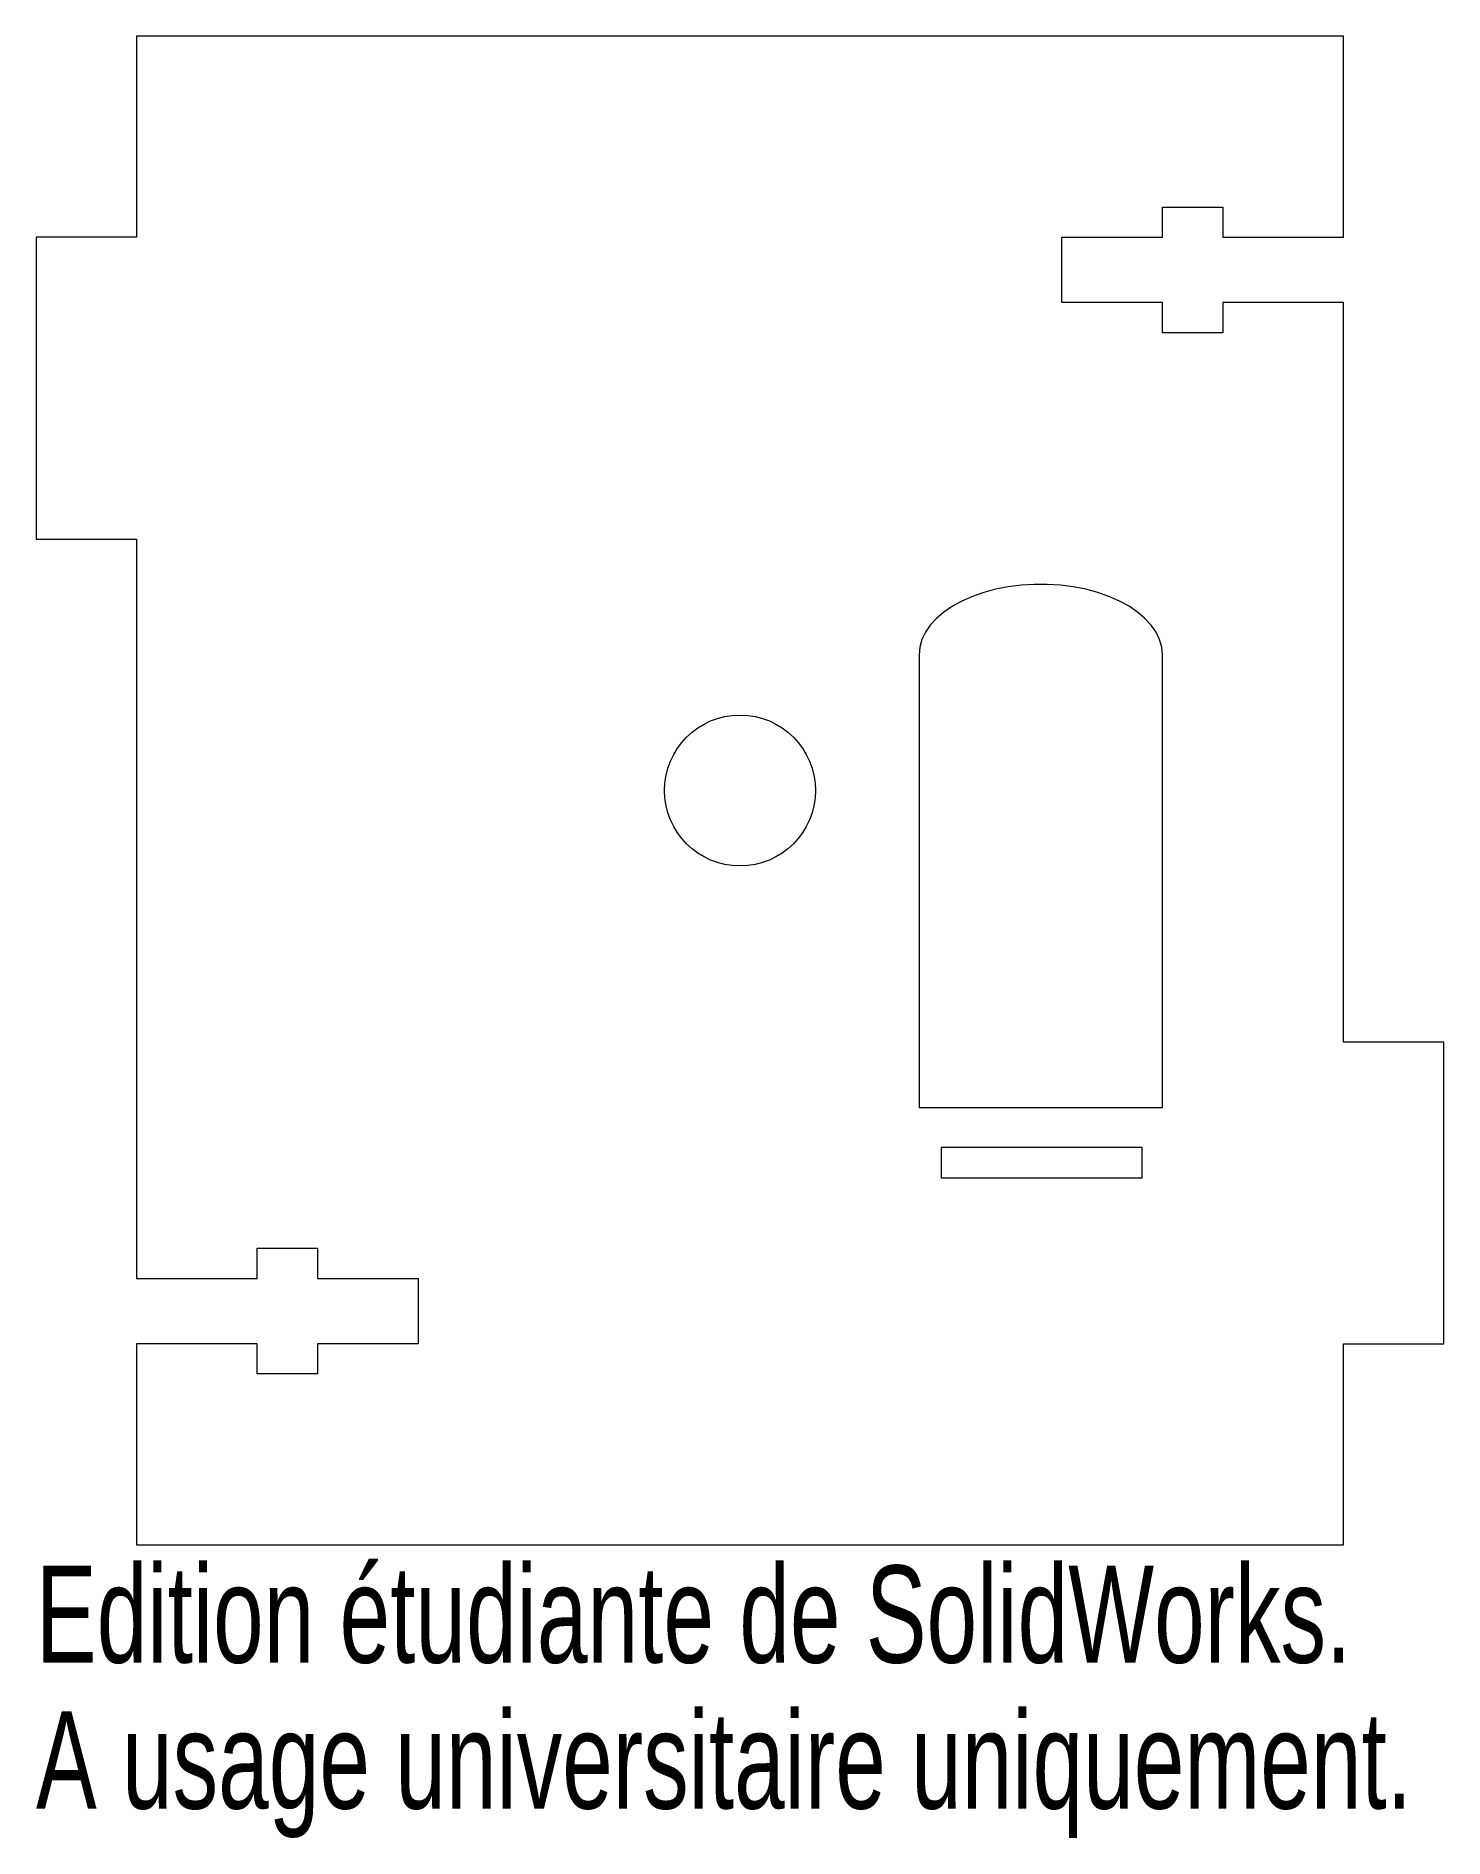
# Model space of a CAD drawing. Header units: millimetres. Extents: x -35 to 35, y -52.1 to 37.5.
import ezdxf

# ---------------------------------------------------------------- set-up
doc = ezdxf.new("R2010")
doc.units = ezdxf.units.MM
doc.styles.add('SLDTEXTSTYLE0', font='TXT', dxfattribs={"width": 0.7})

msp = doc.modelspace()

# ---------------------------------------------------------------- linework, layer by layer
at = {"color": 7, "linetype": 'Continuous', "lineweight": 15}
for p, q in [((30, 37.5), (-30, 37.5)), ((-30, 37.5), (-30, 27.5)), ((30, 27.5), (30, 37.5)), ((21, 29), (24, 29)), ((21, 27.5), (21, 29)), ((24, 29), (24, 27.5)), ((-35, 27.5), (-35, 12.5)), ((-30, 27.5), (-35, 27.5)), ((16, 27.5), (21, 27.5)), ((16, 24.25), (16, 27.5)), ((24, 27.5), (30, 27.5)), ((21, 24.25), (16, 24.25)), ((21, 22.75), (21, 24.25)), ((24, 24.25), (24, 22.75)), ((30, 24.25), (24, 24.25)), ((30, -12.5), (30, 24.25)), ((24, 22.75), (21, 22.75)), ((-35, 12.5), (-30, 12.5)), ((-30, 12.5), (-30, -24.25)), ((8.9, 6.75), (8.9, -15.75)), ((21, -15.75), (21, 6.75)), ((35, -12.5), (30, -12.5)), ((35, -27.5), (35, -12.5)), ((8.9, -15.75), (21, -15.75)), ((20, -17.75), (10, -17.75)), ((10, -17.75), (10, -19.25)), ((20, -19.25), (20, -17.75)), ((10, -19.25), (20, -19.25)), ((-24, -22.75), (-21, -22.75)), ((-24, -24.25), (-24, -22.75)), ((-21, -22.75), (-21, -24.25)), ((-30, -24.25), (-24, -24.25)), ((-21, -24.25), (-16, -24.25)), ((-16, -24.25), (-16, -27.5)), ((-30, -27.5), (-30, -37.5)), ((-24, -27.5), (-30, -27.5)), ((-24, -29), (-24, -27.5)), ((-21, -27.5), (-21, -29)), ((-16, -27.5), (-21, -27.5)), ((30, -27.5), (35, -27.5)), ((30, -37.5), (30, -27.5)), ((-21, -29), (-24, -29)), ((-30, -37.5), (30, -37.5))]:
    msp.add_line(p, q, dxfattribs=at)
at = {"color": 7, "linetype": 'Continuous', "lineweight": 15, "flags": 128}
msp.add_lwpolyline([(21, 6.75), (20.965, 7.128), (20.859, 7.502), (20.683, 7.868), (20.441, 8.22), (20.134, 8.554), (19.766, 8.868), (19.342, 9.157), (18.867, 9.418), (18.345, 9.647), (17.784, 9.842), (17.189, 10.001), (16.569, 10.122), (15.929, 10.204), (15.278, 10.245), (14.622, 10.245), (13.971, 10.204), (13.331, 10.122), (12.711, 10.001), (12.116, 9.842), (11.555, 9.647), (11.033, 9.418), (10.558, 9.157), (10.134, 8.868), (9.766, 8.554), (9.459, 8.22), (9.217, 7.868), (9.041, 7.502), (8.935, 7.128), (8.9, 6.75)], dxfattribs=at)
at = {"color": 7, "linetype": 'Continuous', "lineweight": 15}
msp.add_circle((0, 0), 3.75, dxfattribs=at)

# ---------------------------------------------------------------- texts
at = {"color": 7, "linetype": 'Continuous', "char_height": 4.83362, "attachment_point": 1, "style": 'SLDTEXTSTYLE0'}
for s, insert in [('Edition étudiante de SolidWorks.', (-35, -38.52)), ('A usage universitaire uniquement.', (-35, -45.77))]:
    msp.add_mtext(s, dxfattribs=dict(at, insert=insert))

doc.saveas('drawing.dxf')
